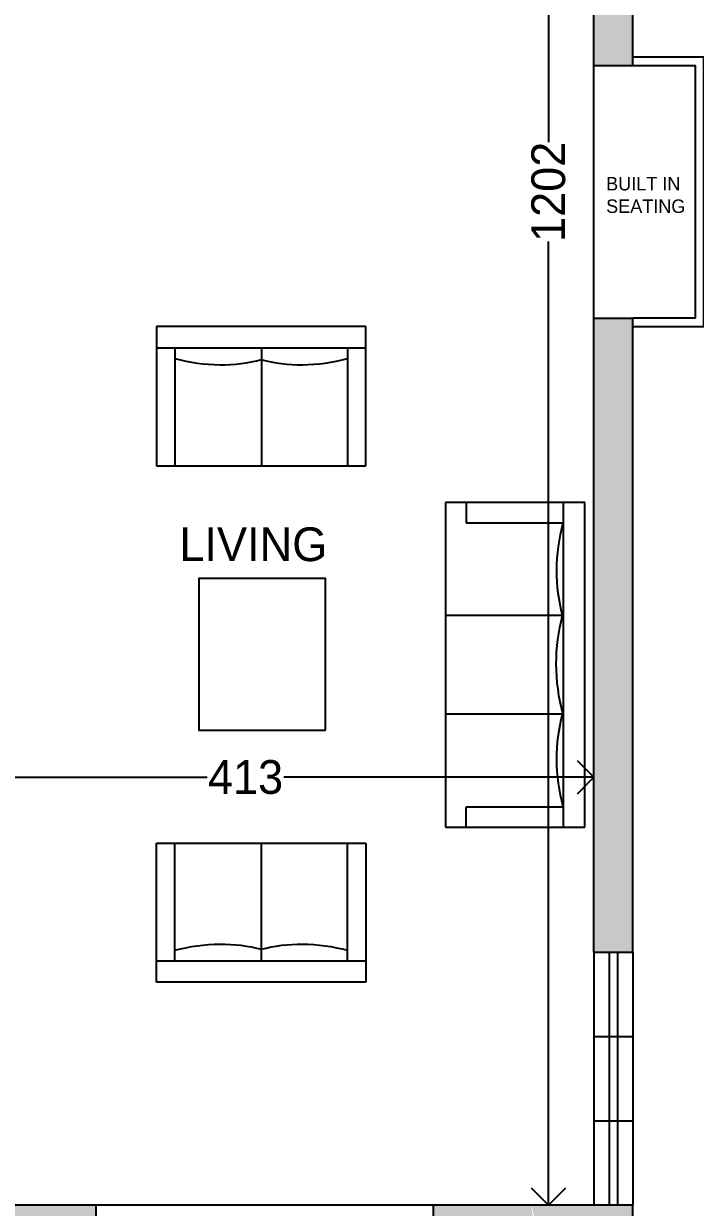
# Model space of a CAD drawing. Header units: inches. Extents: x -706 to 45253, y -3984 to 13819.
# Drawn here: x 21299 to 21697, y 5843 to 6545 of the extents above; entities that cross this region are included whole.
import ezdxf

# ---------------------------------------------------------------- set-up
doc = ezdxf.new("R2010")
doc.units = ezdxf.units.IN
doc.header["$PDMODE"] = 99
doc.header["$PDSIZE"] = 0.2
for name, color, linetype in [('BC-FURNITURE', 8, 'Continuous'), ('BC-Hatch', 8, 'Continuous'), ('BC-WALLS', 1, 'Continuous'), ('BC-WHITECOLOR', 7, 'Continuous')]:
    doc.layers.add(name, color=color, linetype=linetype)
doc.styles.add('BC-1IN100-1', font='FreeSans.ttf', dxfattribs={"height": 20})
doc.styles.add('style2', font='FreeSans.ttf')
doc.dimstyles.new('BC-1IN100-1', dxfattribs={"dimtxt": 20, "dimasz": 20, "dimexe": 0.18, "dimexo": 0.0625, "dimgap": 1, "dimtad": 0, "dimtoh": 1, "dimdec": 1, "dimzin": 12, "dimdsep": 46, "dimtxsty": 'BC-1IN100-1', "dimblk": 'OPEN90', "dimcen": 0.09, "dimse1": 1, "dimse2": 1, "dimclrd": 256, "dimclre": 256, "dimclrt": 7, "dimadec": 0, "dimazin": 0, "dimtfac": 1, "dimtdec": 1, "dimtofl": 0, "dimtmove": 1, "dimatfit": 3, "dimldrblk": 'OPEN90', "dimfxl": 0, "dimtolj": 1, "dimtzin": 0, "dimlwd": -1, "dimarcsym": 0})

# ---------------------------------------------------------------- blocks, each defined once
blk = doc.blocks.new('_Open90')
at = {"color": 0, "linetype": 'ByBlock', "lineweight": -2}
for p, q in [((-0.5, 0.5), (0, 0)), ((0, 0), (-1, 0)), ((0, 0), (-0.5, -0.5))]:
    blk.add_line(p, q, dxfattribs=at)
blk = doc.blocks.new('*D522')
at = {"layer": 'BC-Hatch'}
for p, q in [((937.02, 922.8), (1100.85, 922.8)), ((1310.02, 922.8), (1146.19, 922.8))]:
    blk.add_line(p, q, dxfattribs=at)
at = {"layer": 'Defpoints', "color": 0}
for p in [(1330.02, 922.8), (917.02, 842), (1330.02, 842)]:
    blk.add_point(p, dxfattribs=at)
at = {"layer": 'BC-Hatch', "xscale": 20, "yscale": 20, "zscale": 20, "rotation": 180}
blk.add_blockref('_Open90', (917.02, 922.8), dxfattribs=at)
at = {"layer": 'BC-Hatch', "xscale": 20, "yscale": 20, "zscale": 20}
blk.add_blockref('_Open90', (1330.02, 922.8), dxfattribs=at)
at = {"layer": 'BC-Hatch', "color": 7, "insert": (1123.52, 922.8), "char_height": 20, "attachment_point": 5, "style": 'BC-1IN100-1'}
blk.add_mtext('\\A1;413', dxfattribs=at)
blk = doc.blocks.new('*D523')
at = {"layer": 'BC-Hatch'}
for p, q in [((1303.09, 1851), (1303.09, 1299.49)), ((1303.09, 689), (1303.09, 1240.51))]:
    blk.add_line(p, q, dxfattribs=at)
at = {"layer": 'Defpoints', "color": 0}
for p in [(1330.02, 1871), (1303.09, 669), (1330.02, 669)]:
    blk.add_point(p, dxfattribs=at)
at = {"layer": 'BC-Hatch', "xscale": 20, "yscale": 20, "zscale": 20}
for p, rotation in [((1303.09, 1871), 90), ((1303.09, 669), 270)]:
    blk.add_blockref('_Open90', p, dxfattribs=dict(at, rotation=rotation))
at = {"layer": 'BC-Hatch', "color": 7, "insert": (1303.09, 1270), "char_height": 20, "attachment_point": 5, "rotation": 90, "style": 'BC-1IN100-1'}
blk.add_mtext('\\A1;1202', dxfattribs=at)
blk = doc.blocks.new('A$C6D444076')
at = {"layer": 'BC-FURNITURE'}
for p, q in [((0.19, 0.38), (0.19, 72.43)), ((0.19, 72.43), (168.31, 72.43)), ((168.31, 72.43), (168.31, 0.38)), ((168.12, 61.38), (0, 61.38)), ((10.67, 11.17), (10.67, 61.38)), ((157.83, 11.17), (157.83, 61.38)), ((58.71, 61), (58.71, 0)), ((109.79, 61), (109.79, 0)), ((0.24, 11.17), (10.67, 11.17)), ((168.27, 11.17), (157.83, 11.17)), ((168.31, 0.38), (0.19, 0.38))]:
    blk.add_line(p, q, dxfattribs=at)
for centre, radius, start, end in [((36.19, 156.59), 98.57, 255, 269.54528), ((132.32, 156.59), 98.57, 270.45472, 285), ((36.1, 145.39), 87.37, 269.54528, 285), ((85.12, 159.64), 101.9, 255, 269.75261), ((85.1, 153.17), 95.43, 269.75261, 285), ((132.41, 145.39), 87.37, 255, 270.45472)]:
    blk.add_arc(centre, radius, start, end, dxfattribs=at)
blk = doc.blocks.new('A$C08834721')
at = {"layer": 'BC-FURNITURE'}
for p, q in [((72.05, 108.36), (0, 108.36)), ((0, 108.36), (0, 0)), ((11.06, 0.38), (11.06, 108.02)), ((72.05, 0), (72.05, 108.36)), ((11.1, 98.9), (72.05, 98.9)), ((11.35, 54.37), (71.79, 54.37)), ((11.1, 9.47), (72.05, 9.47)), ((0, 0), (72.05, 0))]:
    blk.add_line(p, q, dxfattribs=at)
for centre, radius, start, end in [((-74.99, 74.38), 94.74, 0.67398, 15), ((-59.48, 74.56), 79.22, 345, 0.67398), ((-59.48, 33.8), 79.22, 359.32602, 15), ((-74.99, 33.98), 94.74, 345, 359.32602)]:
    blk.add_arc(centre, radius, start, end, dxfattribs=at)
blk = doc.blocks.new('A$C593863391')
at = {"layer": 'BC-Hatch'}
h = blk.add_hatch(color=16, dxfattribs=at)
h.paths.add_polyline_path([(1353.02, 2164), (1353.02, 2510), (1241.52, 2510), (1241.52, 2487), (1330.02, 2487), (1330.02, 2247), (1030.02, 2247), (1030.02, 2224), (1330.02, 2224), (1330.02, 2164)])
h.paths.add_polyline_path([(940.02, 2224), (940.02, 2510), (917.02, 2510), (917.02, 2224)])
h.paths.add_polyline_path([(940.02, 2044), (940.02, 2067), (917.02, 2067), (917.02, 2044)])
h.paths.add_polyline_path([(1045.02, 1871), (1045.02, 1894), (940.02, 1894), (940.02, 1954), (917.02, 1954), (917.02, 1871)])
h.paths.add_polyline_path([(1353.02, 1871), (1353.02, 1954), (1330.02, 1954), (1330.02, 1894), (1225.02, 1894), (1225.02, 1871), (1330.02, 1871)])
h.paths.add_polyline_path([(1353.02, 1999), (1353.02, 2119), (1330.02, 2119), (1330.02, 1999)])
h.paths.add_polyline_path([(1353.02, 1345), (1353.02, 1721), (1330.02, 1721), (1330.02, 1345)])
h.paths.add_polyline_path([(940.02, 1356.5, 1), (917.02, 1356.5, 1)])
h.paths.add_polyline_path([(917.02, 1709.5, 1), (940.02, 1709.5, 1)])
h.paths.add_polyline_path([(707.02, 1623), (707.02, 1721), (684.02, 1721), (684.02, 1711), (684.02, 1623)])
h.paths.add_polyline_path([(707.02, 1422.64), (707.02, 1473), (684.02, 1473), (684.02, 1368), (294.02, 1368), (294.02, 1448), (271.02, 1448), (271.02, 1345), (707.02, 1345), (707.02, 1411.63), (701.43, 1410.78), (707.02, 1411.78), (707.02, 1422.42), (689.98, 1423.03)])
h.paths.add_polyline_path([(594.02, 1698), (594.02, 1711), (594.02, 1721), (294.02, 1721), (294.02, 1751), (271.02, 1751), (271.02, 1648), (294.02, 1648), (294.02, 1709.5), (571.02, 1709.5), (571.02, 1698)])
h.paths.add_polyline_path([(579.02, 1871), (579.02, 1942.5), (684.02, 1942.5), (684.02, 1871), (707.02, 1871), (707.02, 1954), (556.02, 1954), (556.02, 1894), (376, 1894), (376, 1954), (364.5, 1954), (354.5, 1954), (353, 1954), (353, 1894), (23, 1894), (23, 2134), (353, 2134), (353, 2044), (354.5, 2044), (364.5, 2044), (376, 2044), (376, 2134), (556.02, 2134), (556.02, 2074), (579.02, 2074), (579.02, 2157), (294.02, 2157), (294.02, 2247), (271.02, 2247), (271.02, 2157), (0, 2157), (0, 1871), (271.02, 1871), (271.02, 1841), (294.02, 1841), (294.02, 1871), (534.02, 1871), (534.02, 1811), (534.76, 1811), (544.76, 1811), (545.52, 1811), (545.52, 1871)])
h.paths.add_polyline_path([(707.02, 2044), (707.02, 2510), (589.02, 2510), (589.02, 2487), (684.02, 2487), (684.02, 2044)])
h.paths.add_polyline_path([(389.02, 2487), (389.02, 2510), (271.02, 2510), (271.02, 2397), (294.02, 2397), (294.02, 2487)])
h.paths.add_polyline_path([(294.02, 1230), (294.02, 1310), (271.02, 1310), (271.02, 1230)])
h.paths.add_polyline_path([(1141.52, 2487), (1141.52, 2510), (1030.02, 2510), (1030.02, 2487)], flags=16)
h = blk.add_hatch(color=16, dxfattribs=at)
h.paths.add_polyline_path([(1353.02, 819), (1353.02, 1195), (1330.02, 1195), (1330.02, 819)])
h.paths.add_polyline_path([(1316.23, 646), (1325.13, 663.79), (1317.58, 646), (1353.02, 646), (1353.02, 669), (1292.86, 669), (1298.73, 646), (1306.45, 646), (1306.59, 646.89), (1306.54, 646)])
h.paths.add_polyline_path([(1296.9, 646), (1292.69, 669), (1235.02, 669), (1235.02, 646), (1279.9, 646), (1269.38, 658.48), (1283.86, 646)])
h.paths.add_polyline_path([(1035.02, 646), (1035.02, 669), (867.02, 669), (867.02, 658.22), (867.02, 646)])
h.paths.add_polyline_path([(917.02, 830.5, 1), (940.02, 830.5, 1)])
h.paths.add_polyline_path([(917.02, 1183.5, 1), (940.02, 1183.5, 1)])
h.paths.add_polyline_path([(707.02, 1082), (707.02, 1195), (684.02, 1195), (684.02, 1082)])
h.paths.add_polyline_path([(707.02, 669), (707.02, 932), (684.02, 932), (684.02, 842), (684.02, 669), (654.02, 669), (654.02, 646), (757.02, 646), (757.02, 658.22), (757.02, 669)])
h.paths.add_polyline_path([(594.02, 819), (594.02, 842), (294.02, 842), (294.02, 907), (271.02, 907), (271.02, 819), (294.02, 819)])
h.paths.add_polyline_path([(294.02, 1107), (294.02, 1183.5), (571.02, 1183.5), (571.02, 1172), (594.02, 1172), (594.02, 1195), (271.02, 1195), (271.02, 1107)])
h.paths.add_polyline_path([(294.02, 669), (294.02, 729), (271.02, 729), (271.02, 646), (594.02, 646), (594.02, 669)])
h.paths.add_polyline_path([(707.02, 323), (707.02, 346), (609.02, 346), (609.02, 323)])
h.paths.add_polyline_path([(1015.02, 323), (1015.02, 346), (940.02, 346), (917.02, 346), (917.02, 323)])
h.paths.add_polyline_path([(992.02, 11.5, 1), (1015.02, 11.5, 1)])
h.paths.add_polyline_path([(609.02, 11.5, 1), (632.02, 11.5, 1)])
h.paths.add_polyline_path([(545.52, 669), (545.52, 729), (534.02, 729), (534.02, 674, 0.002309), (534.76, 674), (538.56, 674), (538.56, 675.25), (544.76, 675.25), (544.76, 669)], flags=16)
for p, q in [((1330.02, 1195), (1330.02, 1345)), ((1330.02, 819), (1330.02, 669)), ((1339.02, 819), (1339.02, 669)), ((1344.02, 819), (1344.02, 669)), ((1353.02, 819), (1353.02, 669)), ((1330.02, 769), (1353.02, 769)), ((1330.02, 719), (1353.02, 719)), ((1235.02, 669), (1035.02, 669))]:
    blk.add_line(p, q)
for points in [[(1353.02, 1350), (1395.02, 1350), (1395.02, 1190), (1353.02, 1190)], [(1353.02, 1345), (1390.02, 1345), (1390.02, 1195), (1353.02, 1195)]]:
    blk.add_lwpolyline(points)
at = {"layer": 'BC-Hatch', "linetype": 'Continuous'}
blk.add_lwpolyline([(1170.86, 950.64), (1170.86, 1040.64), (1095.86, 1040.64), (1095.86, 950.64)], close=True, dxfattribs=at)
at = {"layer": 'BC-WALLS'}
for p, q in [((1330.02, 1345), (1330.02, 1721)), ((1353.02, 1345), (1353.02, 1721)), ((1330.02, 1345), (1353.02, 1345)), ((1330.02, 1195), (1353.02, 1195)), ((1330.02, 819), (1330.02, 1195)), ((1353.02, 819), (1353.02, 1195)), ((1330.02, 819), (1353.02, 819)), ((1035.02, 669), (867.02, 669)), ((1035.02, 646), (1035.02, 669)), ((1353.02, 669), (1235.02, 669)), ((1235.02, 646), (1235.02, 669)), ((1353.02, 646), (1353.02, 669))]:
    blk.add_line(p, q, dxfattribs=at)
at = {"layer": 'BC-WALLS', "linetype": 'Continuous', "yscale": 1.144995991403744, "zscale": 1.144995991403744}
for name, p, xscale, rotation in [('A$C08834721', (1070.8, 1190.07), 1.144995991403744, 270), ('A$C6D444076', (1241.61, 893.02), -1.144995991403744, 270.0000000000031), ('A$C08834721', (1070.8, 801.21), -1.144995991403744, 270.0000000000001)]:
    blk.add_blockref(name, p, dxfattribs=dict(at, xscale=xscale, rotation=rotation))
at = {"layer": 'BC-WHITECOLOR', "width": 113.9495, "attachment_point": 1, "style": 'style2'}
for s, insert, char_height in [('{\\fFreeSans|b0|i0|c0|p18;BUILT IN\\PSEATING}', (1337.26, 1278.83), 8), ('{\\fFreeSans|b0|i0|c0|p18;LIVING}', (1084.31, 1070.97), 20)]:
    blk.add_mtext(s, dxfattribs=dict(at, insert=insert, char_height=char_height))
at = {"layer": 'BC-Hatch'}
dim = blk.add_linear_dim(base=(1303.09, 669), p1=(1330.02, 1871), p2=(1330.02, 669), angle=90, dimstyle='BC-1IN100-1', dxfattribs=at)
dim.commit()
dim.dimension.update_dxf_attribs({"geometry": '*D523', "text_midpoint": (1303.09, 1270)})
dim = blk.add_linear_dim(base=(1330.02, 922.8), p1=(917.02, 842), p2=(1330.02, 842), dimstyle='BC-1IN100-1', dxfattribs=at)
dim.commit()
dim.dimension.update_dxf_attribs({"geometry": '*D522', "text_midpoint": (1123.52, 922.8)})

msp = doc.modelspace()

# ---------------------------------------------------------------- block references
at = {"layer": 'BC-WHITECOLOR'}
msp.add_blockref('A$C593863391', (20307.13, 5175.27), dxfattribs=at)

doc.saveas('drawing.dxf')
